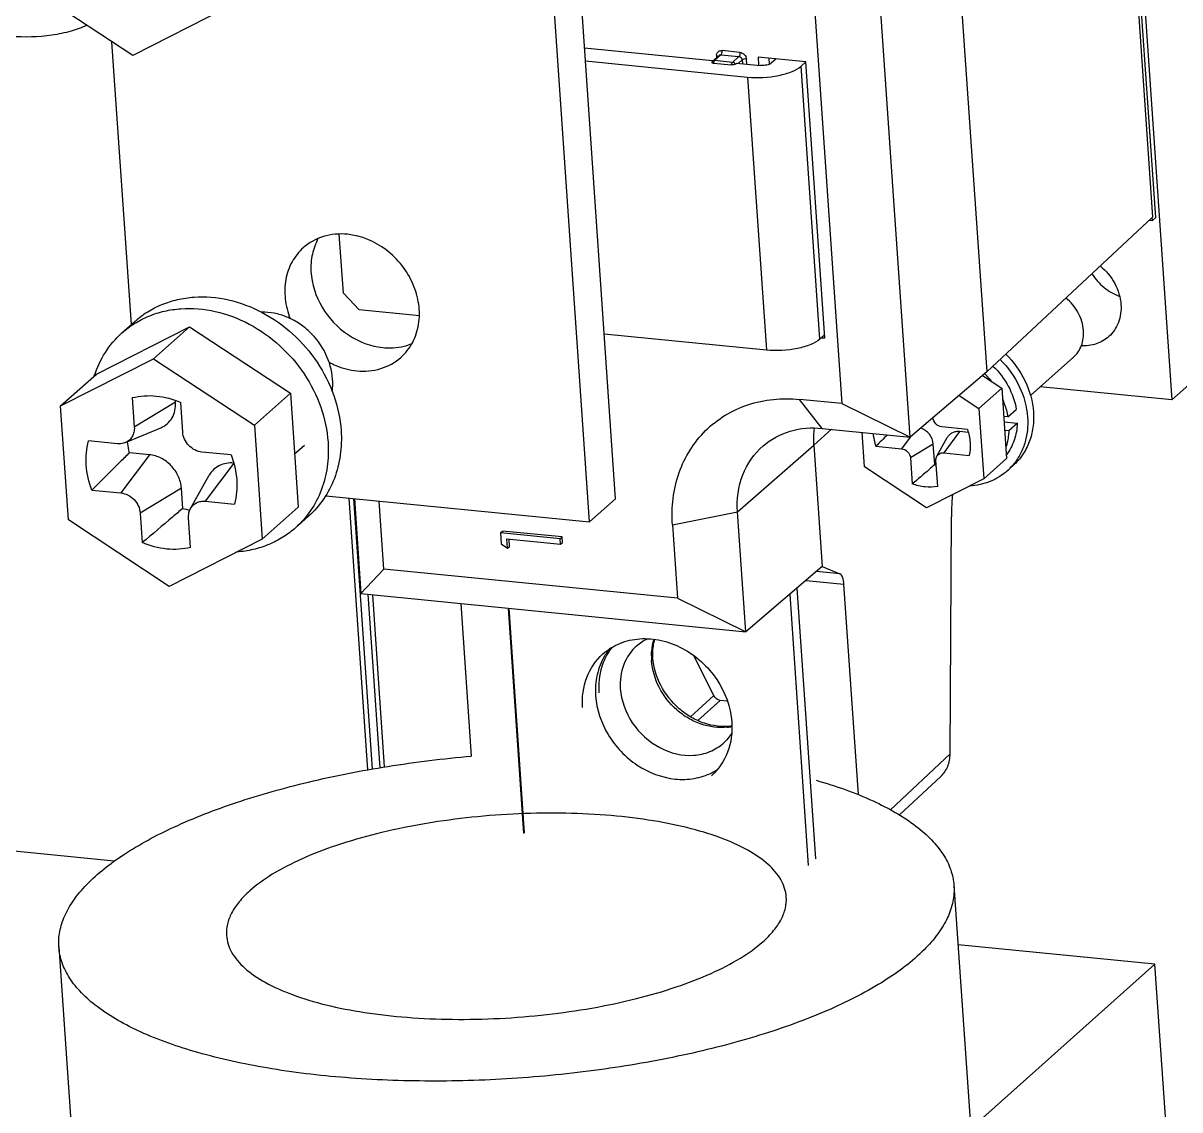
# Model space of a CAD drawing. Extents: x -425 to 6552, y -3049 to 3105.
# Drawn here: x -23.04 to 7.27, y -1776.32 to -1747.84 of the extents above; entities that cross this region are included whole.
import ezdxf

# ---------------------------------------------------------------- set-up
doc = ezdxf.new("R2010")
doc.units = 0
doc.layers.get('0').update_dxf_attribs({"linetype": 'CONTINUOUS'})

msp = doc.modelspace()

# ---------------------------------------------------------------- linework, layer by layer
at = {"color": 7, "linetype": 'CONTINUOUS'}
for p, q in [((4.552, -1721.138), (7.066, -1757.715)), ((4.712, -1726.066), (6.558, -1752.922)), ((6.64, -1752.935), (4.782, -1725.899)), ((0.353, -1729.945), (2.211, -1756.98)), ((0.204, -1758.688), (-1.648, -1731.732)), ((-3.271, -1733.284), (-1.585, -1757.812)), ((-7.518, -1760.303), (-9.184, -1736.051)), ((-8.201, -1760.912), (-9.868, -1736.66)), ((-20.168, -1748.685), (-22.812, -1746.942)), ((-17.73, -1747.445), (-20.168, -1748.685)), ((-20.205, -1755.737), (-20.714, -1748.325)), ((-8.329, -1748.489), (-4.974, -1748.822)), ((-8.306, -1748.83), (-4.056, -1749.252)), ((-4.975, -1748.837), (-4.804, -1748.684)), ((-4.924, -1748.821), (-4.753, -1748.669)), ((-4.454, -1748.867), (-4.924, -1748.821)), ((-4.869, -1748.702), (-4.867, -1748.74)), ((-4.804, -1748.684), (-4.804, -1748.684)), ((-4.753, -1748.669), (-4.284, -1748.715)), ((-4.255, -1748.605), (-4.724, -1748.559)), ((-4.284, -1748.715), (-4.454, -1748.867)), ((-4.297, -1748.889), (-4.2, -1748.802)), ((-4.2, -1748.802), (-4.193, -1748.899)), ((-4.079, -1748.911), (-4.088, -1748.78)), ((-2.529, -1748.855), (-3.78, -1748.731)), ((-3.78, -1748.731), (-3.766, -1748.942)), ((-3.483, -1748.918), (-3.494, -1748.76)), ((-3.308, -1748.778), (-3.434, -1748.89)), ((-4.95, -1748.887), (-4.481, -1748.933)), ((-4.384, -1748.914), (-4.35, -1748.884)), ((-4.35, -1748.884), (-3.715, -1748.947)), ((-2.652, -1748.968), (-2.528, -1748.857)), ((-2.16, -1756.124), (-2.652, -1748.968)), ((-2.032, -1756.091), (-2.529, -1748.855)), ((-4.056, -1749.252), (-3.564, -1756.408)), ((6.558, -1752.922), (2.211, -1756.98)), ((6.471, -1753.003), (6.555, -1753.011)), ((6.555, -1753.011), (6.549, -1752.929)), ((6.555, -1753.011), (6.64, -1752.935)), ((-14.65, -1754.914), (-14.756, -1753.367)), ((-14.65, -1754.914), (-14.232, -1755.35)), ((-12.658, -1755.506), (-14.232, -1755.35)), ((-21.121, -1757.035), (-18.683, -1755.795)), ((-20.454, -1755.96), (-20.113, -1755.655)), ((-19.622, -1756.633), (-18.683, -1755.795)), ((-18.683, -1755.795), (-16.039, -1757.539)), ((-3.564, -1756.408), (-7.814, -1755.987)), ((-2.037, -1756.015), (-2.16, -1756.124)), ((-2.114, -1756.083), (-2.032, -1756.091)), ((-22.061, -1757.873), (-19.622, -1756.633)), ((-19.622, -1756.633), (-16.978, -1758.377)), ((3.359, -1757.596), (4.482, -1756.596)), ((8.433, -1756.497), (7.066, -1757.715)), ((2.211, -1756.98), (0.204, -1758.688)), ((-22.061, -1757.873), (-21.121, -1757.035)), ((2.099, -1757.076), (2.606, -1757.41)), ((-16.978, -1758.377), (-16.039, -1757.539)), ((-16.039, -1757.539), (-15.834, -1760.523)), ((1.485, -1757.598), (2.008, -1757.943)), ((2.008, -1757.943), (2.606, -1757.41)), ((2.606, -1757.41), (2.732, -1759.247)), ((7.066, -1757.715), (3.61, -1757.373)), ((-21.856, -1760.857), (-22.061, -1757.873)), ((-20.182, -1757.655), (-20.128, -1758.429)), ((-19.049, -1757.775), (-20.128, -1758.429)), ((-19.049, -1757.775), (-19.053, -1757.726)), ((-18.86, -1758.555), (-18.913, -1757.781)), ((-1.585, -1757.812), (-2.698, -1757.702)), ((-2.102, -1758.459), (-2.698, -1757.702)), ((-1.585, -1757.812), (0.204, -1758.688)), ((2.008, -1757.943), (2.135, -1759.78)), ((2.765, -1758.16), (2.657, -1758.15)), ((2.765, -1758.16), (2.987, -1757.962)), ((-20.361, -1758.833), (-19.435, -1758.444)), ((-16.978, -1758.377), (-16.773, -1761.361)), ((-2.316, -1758.9), (-1.859, -1758.483)), ((-2.102, -1758.459), (0.204, -1758.688)), ((1.706, -1758.488), (1.037, -1758.421)), ((1.499, -1758.545), (1.084, -1759.101)), ((1.73, -1758.568), (1.499, -1758.545)), ((2.666, -1758.286), (3.012, -1758.32)), ((2.682, -1758.507), (2.79, -1758.518)), ((2.79, -1758.518), (3.012, -1758.32)), ((-20.567, -1758.862), (-21.328, -1758.787)), ((-0.993, -1759.47), (-1.055, -1758.563)), ((0.205, -1758.688), (-0.022, -1758.992)), ((0.904, -1759.19), (1.178, -1758.703)), ((-19.731, -1759.151), (-20.478, -1760.152)), ((-19.731, -1759.151), (-20.255, -1759.099)), ((-17.594, -1759.157), (-18.356, -1759.082)), ((-15.929, -1759.131), (-15.667, -1758.897)), ((-4.32, -1760.648), (-2.316, -1758.9)), ((-2.316, -1758.9), (-2.098, -1762.081)), ((-0.691, -1758.925), (-0.022, -1758.992)), ((0.811, -1758.872), (0.212, -1759.236)), ((0.848, -1759.411), (0.811, -1758.872)), ((1.084, -1759.101), (1.753, -1759.168)), ((-17.522, -1759.374), (-18.267, -1760.371)), ((0.212, -1759.236), (0.259, -1759.916)), ((0.927, -1759.983), (0.881, -1759.302)), ((2.135, -1759.78), (2.732, -1759.247)), ((2.75, -1759.571), (2.904, -1759.434)), ((-18.654, -1760.562), (-18.162, -1759.686)), ((0.634, -1760.543), (-0.993, -1759.47)), ((-18.895, -1760.024), (-19.974, -1760.678)), ((-18.858, -1760.557), (-18.895, -1760.024)), ((2.135, -1759.78), (0.634, -1760.543)), ((-21.24, -1760.077), (-20.478, -1760.152)), ((-15.112, -1760.227), (-8.201, -1760.912)), ((-14.507, -1760.287), (-14.018, -1767.409)), ((-14.383, -1760.299), (-13.895, -1767.389)), ((-14.361, -1760.302), (-14.19, -1762.789)), ((-13.593, -1762.15), (-13.715, -1760.366)), ((-8.201, -1760.912), (-7.518, -1760.303)), ((-18.267, -1760.371), (-17.506, -1760.447)), ((-16.773, -1761.361), (-15.834, -1760.523)), ((-6.026, -1760.986), (-4.32, -1760.648)), ((-4.104, -1763.789), (-4.32, -1760.648)), ((-19.212, -1762.601), (-21.856, -1760.857)), ((-19.974, -1760.678), (-19.921, -1761.453)), ((-18.652, -1761.578), (-18.706, -1760.804)), ((-15.903, -1761.066), (-15.561, -1760.761)), ((1.252, -1766.992), (1.285, -1760.78)), ((-10.533, -1761.195), (-10.482, -1761.15)), ((-8.97, -1761.351), (-10.533, -1761.195)), ((-10.533, -1761.195), (-10.513, -1761.49)), ((-8.918, -1761.305), (-10.482, -1761.15)), ((-6.026, -1760.986), (-5.894, -1762.913)), ((-16.773, -1761.361), (-19.212, -1762.601)), ((-10.513, -1761.49), (-10.346, -1761.599)), ((-10.363, -1761.354), (-8.96, -1761.493)), ((-10.346, -1761.599), (-10.363, -1761.354)), ((-10.346, -1761.599), (-10.295, -1761.553)), ((-10.295, -1761.553), (-10.308, -1761.36)), ((-8.97, -1761.351), (-8.918, -1761.305)), ((-8.96, -1761.493), (-8.97, -1761.351)), ((-8.96, -1761.493), (-8.909, -1761.448)), ((-8.909, -1761.448), (-8.918, -1761.305)), ((-13.593, -1762.15), (-14.19, -1762.789)), ((-5.894, -1762.913), (-13.593, -1762.15)), ((-2.098, -1762.081), (-4.104, -1763.789)), ((-2.098, -1762.081), (-1.64, -1762.273)), ((-2.523, -1762.443), (-1.532, -1762.541)), ((-1.64, -1762.273), (-2.252, -1762.213)), ((-14.19, -1762.789), (-4.104, -1763.789)), ((-2.271, -1769.741), (-2.759, -1762.644)), ((-1.153, -1768.06), (-1.532, -1762.541)), ((-14.011, -1762.806), (-13.698, -1767.355)), ((-13.886, -1762.819), (-13.576, -1767.335)), ((-11.572, -1763.048), (-11.297, -1767.05)), ((-5.894, -1762.913), (-4.104, -1763.789)), ((-2.953, -1762.809), (-2.465, -1769.914)), ((-10.331, -1763.171), (-9.925, -1769.079)), ((-9.901, -1769.059), (-10.306, -1763.174)), ((-4.94, -1765.465), (-5.461, -1764.418)), ((-5.554, -1766.018), (-4.94, -1765.465)), ((-4.772, -1765.588), (-5.362, -1766.119)), ((-4.585, -1765.606), (-4.772, -1765.588)), ((-4.69, -1766.711), (-4.689, -1766.711)), ((-0.314, -1768.455), (1.252, -1766.992)), ((1.007, -1767.583), (-0.075, -1768.593)), ((-20.654, -1769.803), (-24.654, -1769.406)), ((1.352, -1770.44), (1.775, -1776.602)), ((-22.106, -1772.052), (-21.682, -1778.214)), ((6.621, -1772.507), (1.459, -1771.995)), ((6.621, -1772.507), (1.775, -1776.827)), ((7.85, -1790.398), (6.621, -1772.507))]:
    msp.add_line(p, q, dxfattribs=at)
msp.add_lwpolyline([(-4.975, -1748.837), (-4.979, -1748.84), (-4.983, -1748.845), (-4.986, -1748.849), (-4.99, -1748.854), (-4.992, -1748.858), (-4.993, -1748.86)], dxfattribs=at)
for centre, radius, start, end in [((-4.708, -1748.691), 0.162, 176.2943, 183.8502), ((-4.744, -1748.917), 0.209, 168.9181, 171.6073), ((0.646, -1758.583), 2.168, 45.6641, 45.8579), ((0.646, -1758.583), 2.168, 45.0315, 45.6641), ((0.64, -1758.589), 2.177, 38.2796, 45.0285), ((33.941, -1793.776), 49.132, 134.3266, 134.8196), ((1.132, -1758.273), 1.173, 256.0334, 258.0489), ((1.731, -1758.429), 1.531, 311.7253, 319.4499), ((-18.346, -1758.833), 1.798, 253.4406, 259.5044), ((-6.452, -1765.236), 1.575, 143.8114, 149.2189), ((-6.362, -1765.165), 1.58, 142.5539, 149.6079), ((-6.474, -1765.22), 1.547, 140.2099, 143.8042), ((-6.33, -1765.183), 1.617, 149.6058, 154.8537), ((-4.983, -1764.438), 1.592, 179.3859, 181.5472), ((-4.961, -1764.438), 1.614, 181.5474, 183.9339), ((-4.74, -1764.904), 1.397, 276.2857, 281.2496), ((-4.673, -1764.948), 1.324, 277.486, 278.9524), ((-5.691, -1766.097), 1.553, 296.6477, 303.0427)]:
    msp.add_arc(centre, radius, start, end, dxfattribs=at)
for points, knots in [([(-21.37, -1747.893), (-21.502, -1747.958), (-21.805, -1748.066), (-22.47, -1748.201), (-23.008, -1748.219), (-23.365, -1748.183)], [0, 0, 0, 0, 0.216892, 0.470828, 1, 1, 1, 1]), ([(-4.924, -1748.821), (-4.927, -1748.823), (-4.94, -1748.84), (-4.946, -1748.861), (-4.949, -1748.877)], [0, 0, 0, 0, 0.192446, 1, 1, 1, 1]), ([(-4.869, -1748.702), (-4.866, -1748.702), (-4.854, -1748.704), (-4.842, -1748.707), (-4.834, -1748.711)], [0, 0, 0, 0, 0.283884, 1, 1, 1, 1]), ([(-4.862, -1748.642), (-4.852, -1748.616), (-4.814, -1748.567), (-4.753, -1748.556), (-4.724, -1748.559)], [0, 0, 0, 0, 0.491891, 1, 1, 1, 1]), ([(-4.753, -1748.669), (-4.752, -1748.668), (-4.75, -1748.666), (-4.748, -1748.663), (-4.747, -1748.662)], [0, 0, 0, 0, 0.478051, 1, 1, 1, 1]), ([(-4.747, -1748.662), (-4.743, -1748.656), (-4.726, -1748.624), (-4.722, -1748.587), (-4.724, -1748.559)], [0, 0, 0, 0, 0.205811, 1, 1, 1, 1]), ([(-4.255, -1748.605), (-4.253, -1748.627), (-4.257, -1748.665), (-4.271, -1748.704), (-4.284, -1748.715)], [0, 0, 0, 0, 0.565964, 1, 1, 1, 1]), ([(-4.284, -1748.715), (-4.262, -1748.717), (-4.221, -1748.739), (-4.201, -1748.781), (-4.2, -1748.802)], [0, 0, 0, 0, 0.497737, 1, 1, 1, 1]), ([(-4.255, -1748.605), (-4.213, -1748.609), (-4.13, -1748.653), (-4.091, -1748.737), (-4.088, -1748.78)], [0, 0, 0, 0, 0.497737, 1, 1, 1, 1]), ([(-4.088, -1748.78), (-4.109, -1748.777), (-4.148, -1748.78), (-4.187, -1748.791), (-4.2, -1748.802)], [0, 0, 0, 0, 0.562518, 1, 1, 1, 1]), ([(-4.993, -1748.86), (-4.996, -1748.865), (-4.988, -1748.879), (-4.97, -1748.884), (-4.957, -1748.886), (-4.95, -1748.887)], [0, 0, 0, 0, 0.331166, 0.622411, 1, 1, 1, 1]), ([(-4.481, -1748.933), (-4.48, -1748.926), (-4.475, -1748.903), (-4.467, -1748.878), (-4.454, -1748.867)], [0, 0, 0, 0, 0.302255, 1, 1, 1, 1]), ([(-4.384, -1748.914), (-4.395, -1748.924), (-4.429, -1748.933), (-4.463, -1748.935), (-4.481, -1748.933)], [0, 0, 0, 0, 0.437296, 1, 1, 1, 1]), ([(-4.056, -1749.252), (-3.785, -1749.278), (-3.383, -1749.256), (-2.915, -1749.128), (-2.72, -1749.029), (-2.652, -1748.968)], [0, 0, 0, 0, 0.560744, 0.811217, 1, 1, 1, 1]), ([(-3.434, -1748.89), (-3.465, -1748.918), (-3.564, -1748.946), (-3.66, -1748.952), (-3.715, -1748.947)], [0, 0, 0, 0, 0.437486, 1, 1, 1, 1]), ([(-14.543, -1753.373), (-14.753, -1753.352), (-15.176, -1753.386), (-15.55, -1753.592), (-15.7, -1753.726)], [0, 0, 0, 0, 0.511614, 1, 1, 1, 1]), ([(-13.14, -1756.598), (-13.019, -1756.49), (-12.81, -1756.223), (-12.65, -1755.733), (-12.65, -1755.196), (-12.858, -1754.478), (-13.456, -1753.717), (-14.18, -1753.409), (-14.543, -1753.373)], [0, 0, 0, 0, 0.113293, 0.230286, 0.353144, 0.481847, 0.745726, 1, 1, 1, 1]), ([(-15.306, -1753.479), (-15.378, -1753.608), (-15.484, -1753.895), (-15.53, -1754.525), (-15.266, -1755.33), (-14.574, -1756.063), (-13.933, -1756.311), (-13.614, -1756.342)], [0, 0, 0, 0, 0.115027, 0.23499, 0.487967, 0.74943, 1, 1, 1, 1]), ([(-15.7, -1753.726), (-15.818, -1753.831), (-16.021, -1754.088), (-16.183, -1754.558), (-16.196, -1755.075), (-16.108, -1755.417), (-16.042, -1755.582)], [0, 0, 0, 0, 0.23572, 0.4787, 0.733362, 1, 1, 1, 1]), ([(5.184, -1754.204), (5.339, -1754.329), (5.597, -1754.636), (5.716, -1755.022), (5.729, -1755.214)], [0, 0, 0, 0, 0.508704, 1, 1, 1, 1]), ([(4.968, -1754.406), (5.054, -1754.541), (5.268, -1754.783), (5.548, -1754.946), (5.696, -1755)], [0, 0, 0, 0, 0.504918, 1, 1, 1, 1]), ([(-20.113, -1755.655), (-20.009, -1755.562), (-19.783, -1755.394), (-19.406, -1755.201), (-18.995, -1755.072), (-18.41, -1754.986), (-17.64, -1755.052), (-16.75, -1755.39), (-15.951, -1755.955), (-15.307, -1756.703), (-14.866, -1757.574), (-14.731, -1758.206), (-14.709, -1758.518)], [0, 0, 0, 0, 0.05627, 0.113002, 0.170608, 0.229412, 0.350998, 0.478294, 0.609691, 0.742436, 0.87342, 1, 1, 1, 1]), ([(4.748, -1755.895), (4.737, -1755.733), (4.635, -1755.407), (4.415, -1755.149), (4.283, -1755.045)], [0, 0, 0, 0, 0.491354, 1, 1, 1, 1]), ([(5.729, -1755.214), (5.74, -1755.371), (5.701, -1755.688), (5.522, -1755.955), (5.41, -1756.055)], [0, 0, 0, 0, 0.513874, 1, 1, 1, 1]), ([(-20.454, -1755.96), (-20.35, -1755.867), (-20.125, -1755.699), (-19.747, -1755.506), (-19.337, -1755.376), (-18.752, -1755.29), (-17.982, -1755.357), (-17.092, -1755.694), (-16.293, -1756.26), (-15.648, -1757.008), (-15.208, -1757.878), (-15.072, -1758.51), (-15.051, -1758.823)], [0, 0, 0, 0, 0.05627, 0.113002, 0.170608, 0.229412, 0.350998, 0.478294, 0.609691, 0.742436, 0.87342, 1, 1, 1, 1]), ([(-14.932, -1757.168), (-14.948, -1756.938), (-15.08, -1756.474), (-15.439, -1755.992), (-15.814, -1755.696), (-16.126, -1755.532), (-16.455, -1755.433), (-16.681, -1755.413), (-16.791, -1755.415)], [0, 0, 0, 0, 0.247481, 0.504167, 0.632652, 0.758819, 0.881482, 1, 1, 1, 1]), ([(-21.177, -1757.084), (-21.107, -1756.868), (-20.916, -1756.455), (-20.62, -1756.108), (-20.454, -1755.96)], [0, 0, 0, 0, 0.504994, 1, 1, 1, 1]), ([(-2.16, -1756.124), (-2.228, -1756.185), (-2.423, -1756.284), (-2.891, -1756.413), (-3.293, -1756.435), (-3.564, -1756.408)], [0, 0, 0, 0, 0.188783, 0.439256, 1, 1, 1, 1]), ([(4.482, -1756.596), (4.528, -1756.554), (4.612, -1756.459), (4.7, -1756.287), (4.749, -1756.096), (4.753, -1755.962), (4.748, -1755.895)], [0, 0, 0, 0, 0.24128, 0.486524, 0.738839, 1, 1, 1, 1]), ([(5.41, -1756.055), (5.316, -1756.139), (5.084, -1756.271), (4.822, -1756.301), (4.69, -1756.294)], [0, 0, 0, 0, 0.489538, 1, 1, 1, 1]), ([(-13.614, -1756.342), (-13.548, -1756.349), (-13.29, -1756.36), (-13.028, -1756.309), (-12.851, -1756.236)], [0, 0, 0, 0, 0.257652, 1, 1, 1, 1]), ([(-15.023, -1756.726), (-14.966, -1756.757), (-14.736, -1756.866), (-14.485, -1756.933), (-14.297, -1756.951)], [0, 0, 0, 0, 0.256219, 1, 1, 1, 1]), ([(-14.297, -1756.951), (-14.087, -1756.972), (-13.664, -1756.939), (-13.29, -1756.732), (-13.14, -1756.598)], [0, 0, 0, 0, 0.511614, 1, 1, 1, 1]), ([(2.561, -1756.654), (2.767, -1756.857), (3.107, -1757.328), (3.263, -1757.891), (3.282, -1758.169)], [0, 0, 0, 0, 0.509181, 1, 1, 1, 1]), ([(2.711, -1756.513), (2.918, -1756.716), (3.26, -1757.189), (3.417, -1757.753), (3.436, -1758.032)], [0, 0, 0, 0, 0.509177, 1, 1, 1, 1]), ([(2.375, -1756.826), (2.534, -1756.98), (2.803, -1757.332), (2.951, -1757.751), (2.987, -1757.962)], [0, 0, 0, 0, 0.506846, 1, 1, 1, 1]), ([(-14.942, -1757.487), (-14.939, -1757.461), (-14.927, -1757.355), (-14.926, -1757.248), (-14.932, -1757.168)], [0, 0, 0, 0, 0.246998, 1, 1, 1, 1]), ([(-20.182, -1757.655), (-19.978, -1757.604), (-19.539, -1757.577), (-19.116, -1757.693), (-18.913, -1757.781)], [0, 0, 0, 0, 0.486409, 1, 1, 1, 1]), ([(-19.435, -1758.444), (-19.373, -1758.418), (-19.257, -1758.346), (-19.127, -1758.186), (-19.053, -1757.989), (-19.044, -1757.846), (-19.049, -1757.775)], [0, 0, 0, 0, 0.243855, 0.487589, 0.738132, 1, 1, 1, 1]), ([(-6.026, -1760.986), (-6.058, -1760.528), (-5.953, -1759.611), (-5.231, -1758.444), (-4.06, -1757.739), (-3.148, -1757.657), (-2.698, -1757.702)], [0, 0, 0, 0, 0.258137, 0.502598, 0.745482, 1, 1, 1, 1]), ([(2.627, -1757.702), (2.643, -1757.739), (2.703, -1757.887), (2.745, -1758.043), (2.765, -1758.16)], [0, 0, 0, 0, 0.253387, 1, 1, 1, 1]), ([(1.037, -1758.421), (0.978, -1758.416), (0.863, -1758.355), (0.807, -1758.237), (0.803, -1758.177)], [0, 0, 0, 0, 0.497737, 1, 1, 1, 1]), ([(3.282, -1758.169), (3.29, -1758.286), (3.287, -1758.517), (3.218, -1758.852), (3.089, -1759.16), (2.965, -1759.342), (2.894, -1759.424)], [0, 0, 0, 0, 0.260237, 0.512783, 0.758709, 1, 1, 1, 1]), ([(3.436, -1758.032), (3.445, -1758.167), (3.437, -1758.434), (3.341, -1758.818), (3.164, -1759.16), (2.997, -1759.351), (2.904, -1759.434)], [0, 0, 0, 0, 0.261158, 0.513479, 0.758719, 1, 1, 1, 1]), ([(-20.128, -1758.429), (-20.125, -1758.473), (-20.131, -1758.559), (-20.175, -1758.677), (-20.254, -1758.774), (-20.324, -1758.817), (-20.361, -1758.833)], [0, 0, 0, 0, 0.261873, 0.512408, 0.756147, 1, 1, 1, 1]), ([(-14.709, -1758.518), (-14.694, -1758.734), (-14.707, -1759.161), (-14.861, -1759.775), (-15.144, -1760.322), (-15.412, -1760.628), (-15.561, -1760.761)], [0, 0, 0, 0, 0.261158, 0.513479, 0.758719, 1, 1, 1, 1]), ([(-3.648, -1758.918), (-3.445, -1758.742), (-2.944, -1758.474), (-2.381, -1758.431), (-2.102, -1758.459)], [0, 0, 0, 0, 0.488436, 1, 1, 1, 1]), ([(-2.316, -1758.9), (-2.319, -1758.862), (-2.326, -1758.711), (-2.318, -1758.56), (-2.304, -1758.448)], [0, 0, 0, 0, 0.252874, 1, 1, 1, 1]), ([(0.811, -1758.872), (0.805, -1758.78), (0.729, -1758.597), (0.568, -1758.482), (0.479, -1758.454)], [0, 0, 0, 0, 0.496898, 1, 1, 1, 1]), ([(1.499, -1758.545), (1.466, -1758.542), (1.401, -1758.544), (1.309, -1758.573), (1.232, -1758.627), (1.193, -1758.676), (1.178, -1758.703)], [0, 0, 0, 0, 0.259951, 0.510039, 0.7547, 1, 1, 1, 1]), ([(1.706, -1758.488), (1.743, -1758.599), (1.789, -1758.826), (1.776, -1759.058), (1.753, -1759.168)], [0, 0, 0, 0, 0.510847, 1, 1, 1, 1]), ([(2.79, -1758.518), (2.788, -1758.556), (2.778, -1758.704), (2.747, -1758.85), (2.713, -1758.955)], [0, 0, 0, 0, 0.254468, 1, 1, 1, 1]), ([(3.012, -1758.32), (3.006, -1758.472), (2.955, -1758.771), (2.814, -1759.04), (2.726, -1759.157)], [0, 0, 0, 0, 0.509935, 1, 1, 1, 1]), ([(-21.24, -1760.077), (-21.321, -1759.868), (-21.423, -1759.436), (-21.384, -1758.992), (-21.328, -1758.787)], [0, 0, 0, 0, 0.513227, 1, 1, 1, 1]), ([(-20.361, -1758.833), (-20.377, -1758.84), (-20.443, -1758.862), (-20.515, -1758.868), (-20.567, -1758.862)], [0, 0, 0, 0, 0.244549, 1, 1, 1, 1]), ([(-20.255, -1759.099), (-20.261, -1759.075), (-20.284, -1758.98), (-20.299, -1758.883), (-20.306, -1758.81)], [0, 0, 0, 0, 0.252402, 1, 1, 1, 1]), ([(-18.356, -1759.082), (-18.483, -1759.069), (-18.732, -1758.938), (-18.851, -1758.684), (-18.86, -1758.555)], [0, 0, 0, 0, 0.497737, 1, 1, 1, 1]), ([(-15.051, -1758.823), (-15.036, -1759.038), (-15.049, -1759.466), (-15.203, -1760.079), (-15.486, -1760.627), (-15.754, -1760.933), (-15.903, -1761.066)], [0, 0, 0, 0, 0.261158, 0.513479, 0.758719, 1, 1, 1, 1]), ([(-0.691, -1758.925), (-0.7, -1758.898), (-0.732, -1758.789), (-0.752, -1758.677), (-0.759, -1758.592)], [0, 0, 0, 0, 0.253657, 1, 1, 1, 1]), ([(-20.255, -1759.099), (-20.338, -1759.18), (-20.669, -1759.504), (-20.996, -1759.831), (-21.24, -1760.077)], [0, 0, 0, 0, 0.251213, 1, 1, 1, 1]), ([(-18.895, -1760.024), (-18.902, -1759.917), (-18.96, -1759.702), (-19.118, -1759.472), (-19.284, -1759.325), (-19.468, -1759.21), (-19.626, -1759.162), (-19.731, -1759.151)], [0, 0, 0, 0, 0.246211, 0.501671, 0.630087, 0.75683, 1, 1, 1, 1]), ([(-4.32, -1760.648), (-4.343, -1760.322), (-4.261, -1759.667), (-3.882, -1759.12), (-3.648, -1758.918)], [0, 0, 0, 0, 0.513899, 1, 1, 1, 1]), ([(-0.022, -1758.992), (0.037, -1758.998), (0.153, -1759.058), (0.208, -1759.176), (0.212, -1759.236)], [0, 0, 0, 0, 0.497737, 1, 1, 1, 1]), ([(0.904, -1759.19), (0.921, -1759.16), (0.975, -1759.108), (1.048, -1759.098), (1.084, -1759.101)], [0, 0, 0, 0, 0.489516, 1, 1, 1, 1]), ([(-17.523, -1759.37), (-17.588, -1759.364), (-17.718, -1759.368), (-17.9, -1759.426), (-18.055, -1759.534), (-18.132, -1759.633), (-18.162, -1759.686)], [0, 0, 0, 0, 0.259858, 0.509927, 0.754633, 1, 1, 1, 1]), ([(-17.594, -1759.157), (-17.513, -1759.366), (-17.411, -1759.798), (-17.45, -1760.242), (-17.506, -1760.447)], [0, 0, 0, 0, 0.513227, 1, 1, 1, 1]), ([(0.848, -1759.411), (0.8, -1759.454), (0.604, -1759.623), (0.407, -1759.791), (0.259, -1759.916)], [0, 0, 0, 0, 0.251053, 1, 1, 1, 1]), ([(0.881, -1759.302), (0.88, -1759.292), (0.88, -1759.253), (0.89, -1759.215), (0.904, -1759.19)], [0, 0, 0, 0, 0.259532, 1, 1, 1, 1]), ([(2.75, -1759.571), (2.684, -1759.63), (2.54, -1759.737), (2.299, -1759.859), (2.037, -1759.939), (1.854, -1759.964), (1.762, -1759.97)], [0, 0, 0, 0, 0.245125, 0.492332, 0.743477, 1, 1, 1, 1]), ([(0.927, -1759.983), (0.819, -1760.002), (0.589, -1760.01), (0.367, -1759.956), (0.259, -1759.916)], [0, 0, 0, 0, 0.488849, 1, 1, 1, 1]), ([(-20.478, -1760.152), (-20.351, -1760.165), (-20.102, -1760.296), (-19.983, -1760.549), (-19.974, -1760.678)], [0, 0, 0, 0, 0.497737, 1, 1, 1, 1]), ([(-18.654, -1760.562), (-18.636, -1760.529), (-18.589, -1760.469), (-18.496, -1760.404), (-18.385, -1760.369), (-18.306, -1760.367), (-18.267, -1760.371)], [0, 0, 0, 0, 0.2453, 0.489961, 0.74005, 1, 1, 1, 1]), ([(1.314, -1760.197), (1.3, -1760.343), (1.288, -1760.537), (1.285, -1760.732), (1.285, -1760.78)], [0, 0, 0, 0, 0.752706, 1, 1, 1, 1]), ([(-18.858, -1760.557), (-18.946, -1760.633), (-19.298, -1760.934), (-19.653, -1761.231), (-19.921, -1761.453)], [0, 0, 0, 0, 0.251126, 1, 1, 1, 1]), ([(-18.706, -1760.804), (-18.709, -1760.762), (-18.704, -1760.677), (-18.674, -1760.597), (-18.654, -1760.562)], [0, 0, 0, 0, 0.510926, 1, 1, 1, 1]), ([(-15.903, -1761.066), (-16.006, -1761.158), (-16.229, -1761.325), (-16.604, -1761.517), (-17.011, -1761.647), (-17.295, -1761.69), (-17.439, -1761.7)], [0, 0, 0, 0, 0.245339, 0.492663, 0.74375, 1, 1, 1, 1]), ([(-18.652, -1761.578), (-18.856, -1761.63), (-19.295, -1761.656), (-19.718, -1761.541), (-19.921, -1761.453)], [0, 0, 0, 0, 0.486409, 1, 1, 1, 1]), ([(-1.532, -1762.541), (-1.537, -1762.481), (-1.55, -1762.385), (-1.605, -1762.288), (-1.64, -1762.273)], [0, 0, 0, 0, 0.613705, 1, 1, 1, 1]), ([(-7.847, -1764.372), (-7.717, -1764.256), (-7.41, -1764.066), (-6.873, -1763.946), (-6.302, -1763.995), (-5.746, -1764.206), (-5.247, -1764.56), (-4.718, -1765.171), (-4.497, -1765.767), (-4.47, -1766.161)], [0, 0, 0, 0, 0.112923, 0.229302, 0.351244, 0.478912, 0.610693, 0.743833, 1, 1, 1, 1]), ([(-6.575, -1764.421), (-6.574, -1764.384), (-6.567, -1764.237), (-6.539, -1764.091), (-6.505, -1763.986)], [0, 0, 0, 0, 0.25486, 1, 1, 1, 1]), ([(-6.535, -1764.48), (-6.538, -1764.438), (-6.543, -1764.272), (-6.521, -1764.106), (-6.488, -1763.988)], [0, 0, 0, 0, 0.259152, 1, 1, 1, 1]), ([(-6.965, -1764.158), (-7.114, -1764.291), (-7.354, -1764.647), (-7.405, -1765.069), (-7.391, -1765.279)], [0, 0, 0, 0, 0.486147, 1, 1, 1, 1]), ([(-8.38, -1765.774), (-8.398, -1765.511), (-8.333, -1764.983), (-8.034, -1764.538), (-7.847, -1764.372)], [0, 0, 0, 0, 0.51386, 1, 1, 1, 1]), ([(-7.805, -1764.431), (-7.895, -1764.581), (-8.027, -1764.922), (-8.051, -1765.286), (-8.038, -1765.469)], [0, 0, 0, 0, 0.488745, 1, 1, 1, 1]), ([(-7.795, -1764.496), (-7.826, -1764.564), (-7.937, -1764.849), (-7.969, -1765.163), (-7.953, -1765.393)], [0, 0, 0, 0, 0.243853, 1, 1, 1, 1]), ([(-4.587, -1766.293), (-4.816, -1766.318), (-5.181, -1766.269), (-5.616, -1766.066), (-6.021, -1765.772), (-6.411, -1765.276), (-6.554, -1764.789), (-6.571, -1764.548)], [0, 0, 0, 0, 0.238178, 0.364162, 0.492931, 0.75102, 1, 1, 1, 1]), ([(-4.501, -1766.262), (-4.728, -1766.291), (-5.096, -1766.245), (-5.538, -1766.043), (-5.96, -1765.741), (-6.367, -1765.23), (-6.518, -1764.727), (-6.535, -1764.48)], [0, 0, 0, 0, 0.231075, 0.357352, 0.487964, 0.750806, 1, 1, 1, 1]), ([(-8.038, -1765.469), (-8.014, -1765.825), (-7.771, -1766.541), (-7.007, -1767.343), (-6.143, -1767.677), (-5.456, -1767.659), (-5.138, -1767.557), (-4.995, -1767.485)], [0, 0, 0, 0, 0.253853, 0.515813, 0.766889, 0.885729, 1, 1, 1, 1]), ([(-7.391, -1765.279), (-7.369, -1765.595), (-7.136, -1766.227), (-6.415, -1766.888), (-5.623, -1767.086), (-5.04, -1766.956), (-4.794, -1766.804), (-4.69, -1766.711)], [0, 0, 0, 0, 0.257282, 0.521364, 0.769676, 0.886574, 1, 1, 1, 1]), ([(-4.772, -1765.588), (-4.806, -1765.584), (-4.877, -1765.555), (-4.924, -1765.497), (-4.94, -1765.465)], [0, 0, 0, 0, 0.487964, 1, 1, 1, 1]), ([(-4.47, -1766.161), (-4.452, -1766.425), (-4.517, -1766.952), (-4.816, -1767.397), (-5.003, -1767.563)], [0, 0, 0, 0, 0.51386, 1, 1, 1, 1]), ([(1.007, -1767.583), (1.085, -1767.51), (1.211, -1767.323), (1.252, -1767.103), (1.252, -1766.992)], [0, 0, 0, 0, 0.489126, 1, 1, 1, 1]), ([(-22.106, -1772.052), (-22.115, -1771.917), (-22.097, -1771.635), (-21.96, -1771.218), (-21.718, -1770.805), (-21.233, -1770.232), (-20.361, -1769.555), (-19.03, -1768.846), (-17.397, -1768.217), (-15.52, -1767.692), (-13.461, -1767.289), (-12.03, -1767.114), (-11.297, -1767.05)], [0, 0, 0, 0, 0.03216, 0.066144, 0.103451, 0.145124, 0.243559, 0.363163, 0.502384, 0.657948, 0.825497, 1, 1, 1, 1]), ([(-2.255, -1767.684), (-1.748, -1767.83), (-0.837, -1768.149), (0.174, -1768.709), (0.764, -1769.223), (1.078, -1769.609), (1.282, -1770.015), (1.342, -1770.301), (1.352, -1770.44)], [0, 0, 0, 0, 0.331023, 0.602928, 0.71758, 0.819811, 0.912529, 1, 1, 1, 1]), ([(-3.041, -1770.742), (-3.052, -1770.589), (-3.16, -1770.261), (-3.531, -1769.843), (-4.082, -1769.475), (-4.804, -1769.159), (-5.68, -1768.9), (-6.686, -1768.706), (-7.796, -1768.582), (-9.392, -1768.514), (-11.411, -1768.619), (-13.37, -1768.955), (-14.8, -1769.366), (-15.716, -1769.716), (-16.483, -1770.108), (-16.919, -1770.417), (-17.101, -1770.579)], [0, 0, 0, 0, 0.030211, 0.065356, 0.108294, 0.15996, 0.220115, 0.287821, 0.361687, 0.440024, 0.602377, 0.759073, 0.830569, 0.895281, 0.951987, 1, 1, 1, 1]), ([(1.352, -1770.44), (1.361, -1770.58), (1.341, -1770.872), (1.192, -1771.305), (0.932, -1771.732), (0.411, -1772.325), (-0.524, -1773.021), (-1.943, -1773.745), (-3.677, -1774.379), (-5.661, -1774.898), (-7.824, -1775.283), (-10.084, -1775.518), (-12.354, -1775.594), (-14.549, -1775.509), (-16.586, -1775.266), (-18.39, -1774.875), (-19.895, -1774.352), (-20.916, -1773.791), (-21.513, -1773.275), (-21.83, -1772.887), (-22.036, -1772.479), (-22.096, -1772.192), (-22.106, -1772.052)], [0, 0, 0, 0, 0.015866, 0.032694, 0.051262, 0.072102, 0.121557, 0.181788, 0.251838, 0.329869, 0.413496, 0.5, 0.586504, 0.670131, 0.748162, 0.818212, 0.878443, 0.927898, 0.948738, 0.967306, 0.984134, 1, 1, 1, 1]), ([(-17.101, -1770.579), (-17.202, -1770.669), (-17.38, -1770.849), (-17.584, -1771.145), (-17.702, -1771.447), (-17.72, -1771.652), (-17.713, -1771.75)], [0, 0, 0, 0, 0.295051, 0.554252, 0.785078, 1, 1, 1, 1]), ([(-3.653, -1771.913), (-3.553, -1771.823), (-3.375, -1771.643), (-3.171, -1771.347), (-3.053, -1771.045), (-3.035, -1770.839), (-3.041, -1770.742)], [0, 0, 0, 0, 0.295051, 0.554252, 0.785078, 1, 1, 1, 1]), ([(-17.713, -1771.75), (-17.703, -1771.903), (-17.594, -1772.23), (-17.224, -1772.649), (-16.672, -1773.016), (-15.95, -1773.333), (-15.075, -1773.591), (-14.068, -1773.786), (-12.958, -1773.91), (-11.363, -1773.978), (-9.344, -1773.873), (-7.384, -1773.537), (-5.954, -1773.126), (-5.039, -1772.775), (-4.272, -1772.383), (-3.835, -1772.075), (-3.653, -1771.913)], [0, 0, 0, 0, 0.030211, 0.065356, 0.108294, 0.15996, 0.220115, 0.287821, 0.361687, 0.440024, 0.602377, 0.759073, 0.830569, 0.895281, 0.951987, 1, 1, 1, 1])]:
    msp.add_open_spline(points, degree=3, knots=knots, dxfattribs=at)
for points in [[(-4.924, -1748.821), (-4.941, -1748.819), (-4.962, -1748.825), (-4.975, -1748.837)], [(-4.87, -1748.681), (-4.869, -1748.668), (-4.866, -1748.655), (-4.862, -1748.642)], [(-4.804, -1748.684), (-4.797, -1748.678), (-4.788, -1748.673), (-4.779, -1748.671)], [(-4.779, -1748.671), (-4.771, -1748.668), (-4.761, -1748.668), (-4.753, -1748.669)], [(-4.403, -1748.891), (-4.417, -1748.878), (-4.436, -1748.869), (-4.454, -1748.867)], [(-4.384, -1748.914), (-4.389, -1748.905), (-4.396, -1748.898), (-4.403, -1748.891)], [(-6.965, -1764.158), (-6.88, -1764.082), (-6.782, -1764.019), (-6.678, -1763.973)], [(-4.472, -1766.446), (-4.53, -1766.545), (-4.604, -1766.635), (-4.69, -1766.711)]]:
    msp.add_open_spline(points, degree=3, dxfattribs=at)

doc.saveas('drawing.dxf')
